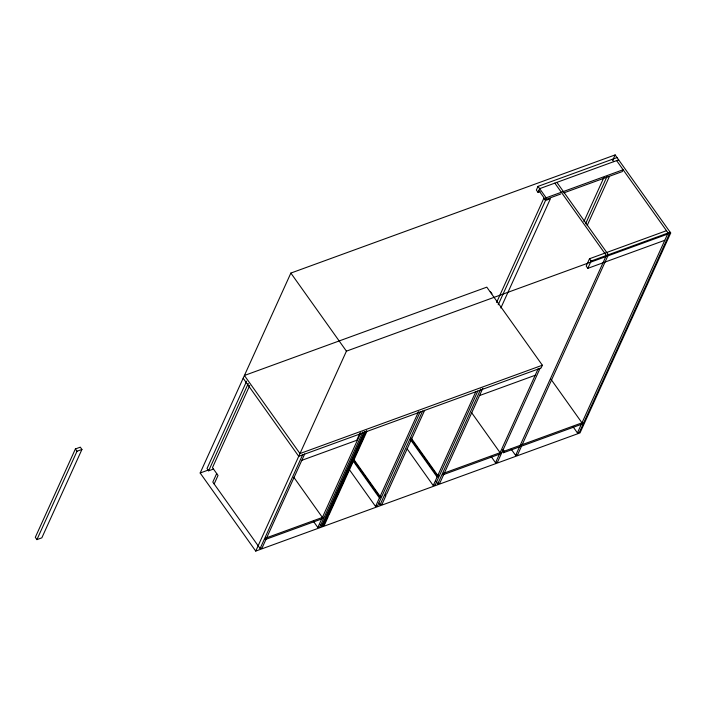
<?xml version="1.0" encoding="UTF-8"?>
<svg xmlns="http://www.w3.org/2000/svg" width="706" height="706" viewBox="0 0 706 706"><rect width="100%" height="100%" fill="white"/><g stroke="black" fill="none" stroke-linecap="round" stroke-linejoin="round"><path stroke-width="1.06" d="M75.392 448.954L35.3 537.337L36.924 539.622L41.839 537.831L81.931 449.448L80.307 447.163L75.392 448.954L77.016 451.24L36.924 539.622M200.169 473.011L290.863 273.081L615.138 154.914L670.7 232.989L580.005 432.919L255.731 551.086L200.169 473.011L208.455 469.984M246.659 381.152L207.017 468.528L208.641 470.814L213.556 469.022M208.641 470.814L248.283 383.437M249.783 385.397L212.48 467.637L218.03 475.447L214.165 483.981M216.68 473.541L212.806 482.074L260.099 548.536L262.147 547.785L266.021 539.252M255.731 551.086L346.425 351.156L670.7 232.989M260.099 548.536L302.645 454.752M266.709 537.734L304.727 453.923M360.007 433.016L356.689 440.323L301.824 460.321M313.367 521.222L317.832 527.497L360.828 432.716M362.875 431.966L319.88 526.755L317.832 527.497M320.242 524.364L321.521 526.155L364.517 431.375M322.333 525.855L364.878 432.072M323.569 525.405L366.564 430.625M366.926 431.322L328.943 515.053L327.31 515.654L326.613 517.171L328.255 516.58L324.381 525.114L321.521 526.155M349.408 469.702L375.566 506.458L379.431 497.924L380.949 496.106L380.128 496.406L353.424 458.882M380.128 496.406L418.561 411.677M420.158 411.925L377.613 505.717L375.566 506.458M378.795 503.025L380.066 504.816L422.612 411.033M424.659 410.283L386.676 494.015L385.855 494.315L385.167 495.841L385.988 495.541L382.114 504.075L380.066 504.816M617.035 157.579L538.016 186.375L536.357 190.029L537.981 192.314L540.046 191.564M537.981 192.314L539.64 188.661L618.668 159.865M496.574 302.503L543.876 198.227L545.509 200.504L498.198 304.789M538.81 190.488L545.314 199.63L546.144 197.804L623.124 169.749L622.295 171.584L563.794 192.897M500.836 308.019L550.415 198.721L545.509 200.504M407.08 448.787L433.237 485.543L437.111 477.009L438.62 475.191L437.799 475.491L411.104 437.967M437.799 475.491L475.782 391.759M477.83 391.018L435.284 484.801L433.237 485.543M435.884 481.095L437.799 483.778L480.795 388.997M482.842 388.256L439.847 483.036L437.799 483.778M583.924 221.543L603.939 177.418M612.87 159.909L615.138 154.914M585.548 223.828L606.931 176.694M587.154 225.567L609.366 176.597M491.067 456.464L495.533 462.748L499.398 454.214M538.113 368.876L500.095 452.687L471.484 412.48M666.482 230.694L589.51 258.74L586.192 266.056L587.816 268.342L664.796 240.287M540.116 368.214L497.58 461.998L495.533 462.748M542.358 365.231L299.971 453.561L244.408 375.486L486.805 287.157L542.358 365.231L541.114 367.976L298.726 456.305L243.164 378.222M503.493 452.722L504.19 451.196L582.803 422.55L582.106 424.077L503.493 452.722L502.222 450.931M587.816 268.342L591.134 261.026L670.162 232.23L579.467 432.16L577.42 432.902L572.954 426.627M511.162 449.14L515.627 455.423L606.322 255.493L554.828 183.128M520.728 446.439L521.425 444.912M521.549 446.139L517.674 454.673L515.627 455.423M522.237 444.612L608.369 254.742L556.875 182.377M577.42 432.902L581.294 424.368M545.314 199.63L560.714 194.018M77.016 451.24L81.931 449.448M479.524 395.563L535.21 375.274M616.62 160.615L668.114 232.98L581.982 422.85L550.83 379.069M612.128 159.371L613.752 161.656M538.016 186.375L546.144 197.804M589.51 258.74L591.134 261.026M490.317 291.516L491.95 293.802M502.919 449.404L504.19 451.196M411.13 439.053L437.932 476.718M410.31 439.353L437.111 477.009M290.863 273.081L346.425 351.156M353.459 459.968L380.252 497.624M352.638 460.268L379.431 497.924M293.784 477.238L322.395 517.436M265.888 538.034L265.2 539.552L322.518 518.663L323.216 517.145L265.888 538.034M443.589 473.276L442.9 474.803L500.219 453.914L500.916 452.387L443.589 473.276"/></g></svg>
